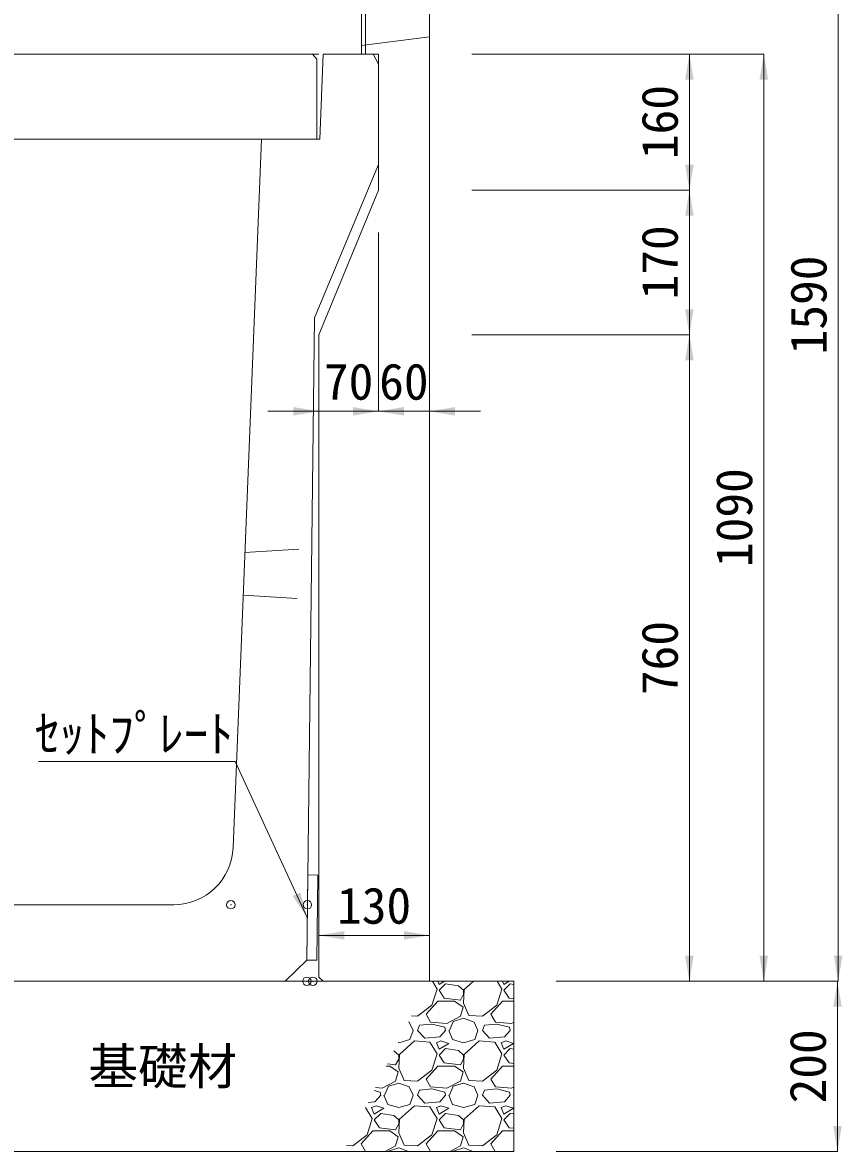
# Model space of a CAD drawing. Units: millimetres at full size. Extents: x 172874 to 217143, y 854931 to 903297.
# Drawn here: x 179726 to 180691, y 859681 to 861008 of the extents above; entities that cross this region are included whole.
import ezdxf
from ezdxf.enums import TextEntityAlignment as Align

# ---------------------------------------------------------------- set-up
doc = ezdxf.new("R2010")
doc.units = ezdxf.units.MM
doc.header["$LTSCALE"] = 20
doc.header["$PDMODE"] = 32
doc.header["$PDSIZE"] = 10
doc.linetypes.add('DASHED', pattern=[7.5, 6, -1.5])
doc.linetypes.add('USER2', pattern=[4.7625, 3.175, -1.5875])
for name, color, linetype, lineweight in [('セットプレート', 3, 'Continuous', 13), ('パネックスKDS', 2, 'Continuous', 13), ('基礎材', 7, 'Continuous', 15), ('寸法線', 7, 'Continuous', 13), ('引出線', 4, 'Continuous', 13), ('本体', 2, 'Continuous', 13), ('補助線', 8, 'Continuous', 13), ('ﾊｯﾁﾝｸﾞ', 7, 'Continuous', 5)]:
    doc.layers.add(name, color=color, linetype=linetype, lineweight=lineweight)
doc.styles.add('ＭＳ ゴシック', font='')
doc.styles.get('ＭＳ ゴシック').set_extended_font_data('MS Gothic')

# ---------------------------------------------------------------- blocks, each defined once
blk = doc.blocks.new('filled_arrow')
at = {"color": 0, "linetype": 'Continuous', "lineweight": -2}
blk.add_solid([(7.5, 1.25), (0, 0), (7.5, -1.25)], dxfattribs=at)

msp = doc.modelspace()

# ---------------------------------------------------------------- linework, layer by layer
at = {"layer": 'セットプレート'}
msp.add_lwpolyline([(180060.4, 859906.42), (180072.4, 859906.27), (180073.63, 860006.26), (180061.63, 860006.41)], close=True, dxfattribs=at)
at = {"layer": 'パネックスKDS'}
for p, q in [((180124.7, 860971.42), (180124.7, 861466.42)), ((180204.7, 859881.42), (180204.7, 861471.42)), ((180124.7, 860971.42), (180144.7, 860971.42)), ((180144.7, 860811.42), (180144.7, 860971.42)), ((180144.7, 860811.42), (180074.7, 860641.42)), ((180074.7, 859886.42), (180074.7, 860641.42)), ((180074.7, 859886.42), (180079.7, 859881.42)), ((180079.7, 859881.42), (180204.7, 859881.42))]:
    msp.add_line(p, q, dxfattribs=at)
at = {"layer": 'パネックスKDS', "lineweight": 5}
msp.add_line((180129.7, 860971.42), (180129.7, 861471.42), dxfattribs=at)
at = {"layer": 'パネックスKDS', "linetype": 'DASHED', "lineweight": 9}
msp.add_line((180124.7, 860981.42), (180204.7, 860991.42), dxfattribs=at)
at = {"layer": '基礎材'}
for p, q in [((179478.51, 859881.42), (180303.9, 859881.42)), ((180303.9, 859881.42), (180303.9, 859681.42)), ((179478.51, 859681.42), (180303.9, 859681.42))]:
    msp.add_line(p, q, dxfattribs=at)
at = {"layer": '寸法線'}
for p, q in [((180685.54, 859881.42), (180685.54, 861471.42)), ((180074.7, 860971.42), (179579.7, 860971.42)), ((180254.7, 860971.42), (180598.04, 860971.42)), ((180254.7, 860971.42), (180510.54, 860971.42)), ((180510.54, 860971.42), (180510.54, 860811.42)), ((180598.04, 860971.42), (180598.04, 859881.42)), ((180254.7, 860811.42), (180510.54, 860811.42)), ((180254.7, 860811.42), (180510.54, 860811.42)), ((180510.54, 860811.42), (180510.54, 860641.42)), ((180144.7, 860761.42), (180144.7, 860551.42)), ((180254.7, 860641.42), (180510.54, 860641.42)), ((180254.7, 860641.42), (180510.54, 860641.42)), ((180510.54, 860641.42), (180510.54, 859881.42)), ((180074.7, 860589.68), (180074.7, 860551.42)), ((180144.7, 860591.42), (180144.7, 860551.42)), ((180204.7, 860591.42), (180204.7, 860551.42)), ((180204.7, 860551.42), (180014.7, 860551.42)), ((180084.7, 860551.42), (180264.7, 860551.42)), ((180074.7, 859935.42), (180204.7, 859935.42)), ((180074.7, 859911.42), (180074.7, 859935.42)), ((180204.7, 859906.42), (180204.7, 859935.42)), ((180353.9, 859881.42), (180685.54, 859881.42)), ((180353.9, 859881.42), (180598.04, 859881.42)), ((180353.9, 859881.42), (180510.54, 859881.42)), ((180353.9, 859881.42), (180684.74, 859881.42)), ((180684.74, 859881.42), (180684.74, 859681.42)), ((180353.9, 859681.42), (180684.74, 859681.42))]:
    msp.add_line(p, q, dxfattribs=at)
at = {"layer": '引出線'}
msp.add_lwpolyline([(180061.02, 859956.41), (179976.18, 860139.88), (179744.82, 860139.88)], dxfattribs=at)
at = {"layer": '本体'}
for p, q in [((180079.7, 860971.42), (180075.7, 860871.42)), ((180079.7, 860971.42), (180138.7, 860971.42)), ((180138.7, 860971.42), (180144.7, 860959.42)), ((180144.7, 860959.42), (180144.7, 860841.42)), ((180007.2, 860871.42), (179973.89, 860038.62)), ((180007.2, 860871.42), (180075.7, 860871.42)), ((180144.7, 860841.42), (180069.7, 860661.42)), ((180069.7, 860661.42), (180060.4, 859906.42)), ((179710.46, 859971.42), (179903.95, 859971.42)), ((180035.09, 859881.42), (180060.4, 859906.42)), ((179579.31, 859881.42), (180035.09, 859881.42))]:
    msp.add_line(p, q, dxfattribs=at)
at = {"layer": '本体', "linetype": 'USER2'}
for p, q in [((179987.76, 860385.42), (180066.36, 860390.42)), ((179985.76, 860335.42), (180065.62, 860330.42))]:
    msp.add_line(p, q, dxfattribs=at)
at = {"layer": '本体', "lineweight": 20}
msp.add_lwpolyline([(179542.2, 860965.42), (179547.2, 860971.42), (180067.2, 860971.42), (180072.2, 860965.42), (180072.2, 860871.42), (179542.2, 860871.42)], close=True, dxfattribs=at)
at = {"layer": '本体'}
msp.add_arc((179903.95, 860041.42), 70, 270, 357.70939, dxfattribs=at)
at = {"layer": '補助線'}
for p in [(179971.2, 859971.42), (180061.2, 859971.42), (180060.7, 859881.42), (180067.7, 859881.42), (180067.7, 859881.42)]:
    msp.add_point(p, dxfattribs=at)
at = {"layer": 'ﾊｯﾁﾝｸﾞ'}
for p, q in [((180207.69, 859853.29), (180213.78, 859872.34)), ((180213.78, 859872.34), (180208.23, 859881.42)), ((180214.57, 859881.42), (180216.07, 859877.67)), ((180216.07, 859877.67), (180222.31, 859881.42)), ((180223.69, 859878.44), (180216.07, 859870.82)), ((180216.07, 859870.82), (180222.16, 859861.67)), ((180238.93, 859876.15), (180223.69, 859878.44)), ((180245.02, 859870.82), (180238.93, 859876.15)), ((180245.79, 859871.58), (180245.02, 859855.58)), ((180245.02, 859866.24), (180245.02, 859870.82)), ((180256.57, 859881.42), (180245.79, 859871.58)), ((180283.89, 859853.29), (180289.98, 859872.34)), ((180289.98, 859872.34), (180284.43, 859881.42)), ((180290.77, 859881.42), (180292.27, 859877.67)), ((180292.27, 859877.67), (180298.51, 859881.42)), ((180299.89, 859878.44), (180292.27, 859870.82)), ((180292.27, 859870.82), (180298.36, 859861.67)), ((180303.9, 859877.83), (180299.89, 859878.44)), ((180200.83, 859842.62), (180214.54, 859857.86)), ((180214.54, 859857.86), (180234.36, 859857.86)), ((180222.16, 859861.67), (180241.21, 859859.39)), ((180234.36, 859857.86), (180244.26, 859851)), ((180241.21, 859859.39), (180245.02, 859866.24)), ((180277.03, 859842.62), (180290.74, 859857.86)), ((180290.74, 859857.86), (180303.91, 859857.86)), ((180298.36, 859861.67), (180303.91, 859861.01)), ((180190.92, 859840.34), (180207.69, 859853.29)), ((180244.26, 859851), (180241.21, 859840.34)), ((180245.02, 859855.58), (180251.12, 859841.1)), ((180267.12, 859840.34), (180283.89, 859853.29)), ((180180.1, 859833.82), (180181.02, 859833.48)), ((180181.02, 859833.48), (180185.59, 859823.57)), ((180183.53, 859840.69), (180190.92, 859840.34)), ((180207.69, 859831.19), (180193.21, 859829.67)), ((180206.16, 859833.48), (180200.83, 859842.62)), ((180225.21, 859831.95), (180206.16, 859833.48)), ((180222.93, 859827.38), (180207.69, 859831.19)), ((180241.21, 859840.34), (180225.21, 859831.95)), ((180228.26, 859823.57), (180232.83, 859834.24)), ((180232.83, 859834.24), (180245.02, 859838.05)), ((180245.02, 859838.05), (180257.22, 859833.48)), ((180251.12, 859841.1), (180267.12, 859840.34)), ((180257.22, 859833.48), (180261.79, 859823.57)), ((180283.89, 859831.19), (180269.41, 859829.67)), ((180282.36, 859833.48), (180277.03, 859842.62)), ((180301.41, 859831.95), (180282.36, 859833.48)), ((180299.13, 859827.38), (180283.89, 859831.19)), ((180303.91, 859833.26), (180301.41, 859831.95)), ((180181.78, 859812.9), (180185.59, 859823.57)), ((180190.92, 859823.57), (180193.21, 859829.67)), ((180199.3, 859814.43), (180190.92, 859823.57)), ((180223.69, 859823.57), (180216.83, 859815.95)), ((180223.69, 859823.57), (180222.93, 859827.38)), ((180227.5, 859823.57), (180232.07, 859812.9)), ((180257.98, 859812.9), (180261.79, 859823.57)), ((180267.12, 859823.57), (180269.41, 859829.67)), ((180275.5, 859814.43), (180267.12, 859823.57)), ((180299.89, 859823.57), (180293.03, 859815.95)), ((180299.89, 859823.57), (180299.13, 859827.38)), ((180303.7, 859823.57), (180303.91, 859823.07)), ((180167.88, 859809.37), (180168.82, 859809.09)), ((180168.82, 859809.09), (180181.78, 859812.9)), ((180187.11, 859811.38), (180169.59, 859795.38)), ((180205.4, 859809.86), (180187.11, 859811.38)), ((180216.83, 859815.95), (180199.3, 859814.43)), ((180213.78, 859796.14), (180205.4, 859809.86)), ((180218.35, 859811.38), (180213.02, 859809.09)), ((180213.02, 859809.09), (180216.07, 859801.47)), ((180216.07, 859801.47), (180227.5, 859808.33)), ((180227.5, 859808.33), (180218.35, 859811.38)), ((180232.07, 859812.9), (180245.02, 859809.09)), ((180245.02, 859809.09), (180257.98, 859812.9)), ((180263.31, 859811.38), (180245.79, 859795.38)), ((180281.6, 859809.86), (180263.31, 859811.38)), ((180293.03, 859815.95), (180275.5, 859814.43)), ((180289.98, 859796.14), (180281.6, 859809.86)), ((180294.55, 859811.38), (180289.22, 859809.09)), ((180289.22, 859809.09), (180292.27, 859801.47)), ((180292.27, 859801.47), (180303.7, 859808.33)), ((180303.7, 859808.33), (180294.55, 859811.38)), ((180168.82, 859794.62), (180163.03, 859799.68)), ((180169.59, 859795.38), (180168.82, 859779.38)), ((180168.82, 859790.04), (180168.82, 859794.62)), ((180207.69, 859777.09), (180213.78, 859796.14)), ((180223.69, 859802.24), (180216.07, 859794.62)), ((180216.07, 859794.62), (180222.16, 859785.47)), ((180238.93, 859799.95), (180223.69, 859802.24)), ((180245.02, 859794.62), (180238.93, 859799.95)), ((180245.79, 859795.38), (180245.02, 859779.38)), ((180245.02, 859790.04), (180245.02, 859794.62)), ((180283.89, 859777.09), (180289.98, 859796.14)), ((180299.89, 859802.24), (180292.27, 859794.62)), ((180292.27, 859794.62), (180298.36, 859785.47)), ((180303.92, 859801.63), (180299.89, 859802.24)), ((180154.02, 859781.66), (180158.16, 859781.66)), ((180155.36, 859784.34), (180165.01, 859783.19)), ((180158.16, 859781.66), (180168.06, 859774.8)), ((180165.01, 859783.19), (180168.82, 859790.04)), ((180168.82, 859779.38), (180174.92, 859764.9)), ((180200.83, 859766.42), (180214.54, 859781.66)), ((180214.54, 859781.66), (180234.36, 859781.66)), ((180222.16, 859785.47), (180241.21, 859783.19)), ((180234.36, 859781.66), (180244.26, 859774.8)), ((180241.21, 859783.19), (180245.02, 859790.04)), ((180245.02, 859779.38), (180251.12, 859764.9)), ((180277.03, 859766.42), (180290.74, 859781.66)), ((180290.74, 859781.66), (180303.92, 859781.66)), ((180298.36, 859785.47), (180303.92, 859784.81)), ((180165.01, 859764.14), (180149.01, 859755.75)), ((180168.06, 859774.8), (180165.01, 859764.14)), ((180174.92, 859764.9), (180190.92, 859764.14)), ((180190.92, 859764.14), (180207.69, 859777.09)), ((180206.16, 859757.28), (180200.83, 859766.42)), ((180241.21, 859764.14), (180225.21, 859755.75)), ((180244.26, 859774.8), (180241.21, 859764.14)), ((180251.12, 859764.9), (180267.12, 859764.14)), ((180267.12, 859764.14), (180283.89, 859777.09)), ((180282.36, 859757.28), (180277.03, 859766.42)), ((180146.73, 859751.18), (180139.66, 859752.95)), ((180149.01, 859755.75), (180141.37, 859756.37)), ((180147.49, 859747.37), (180146.73, 859751.18)), ((180152.06, 859747.37), (180156.63, 859758.04)), ((180156.63, 859758.04), (180168.82, 859761.85)), ((180168.82, 859761.85), (180181.02, 859757.28)), ((180181.02, 859757.28), (180185.59, 859747.37)), ((180190.92, 859747.37), (180193.21, 859753.47)), ((180207.69, 859754.99), (180193.21, 859753.47)), ((180225.21, 859755.75), (180206.16, 859757.28)), ((180222.93, 859751.18), (180207.69, 859754.99)), ((180223.69, 859747.37), (180222.93, 859751.18)), ((180228.26, 859747.37), (180232.83, 859758.04)), ((180232.83, 859758.04), (180245.02, 859761.85)), ((180245.02, 859761.85), (180257.22, 859757.28)), ((180257.22, 859757.28), (180261.79, 859747.37)), ((180267.12, 859747.37), (180269.41, 859753.47)), ((180283.89, 859754.99), (180269.41, 859753.47)), ((180301.41, 859755.75), (180282.36, 859757.28)), ((180299.13, 859751.18), (180283.89, 859754.99)), ((180299.89, 859747.37), (180299.13, 859751.18)), ((180303.93, 859757.07), (180301.41, 859755.75)), ((180140.63, 859739.75), (180132.72, 859739.06)), ((180147.49, 859747.37), (180140.63, 859739.75)), ((180151.3, 859747.37), (180155.87, 859736.7)), ((180181.78, 859736.7), (180185.59, 859747.37)), ((180199.3, 859738.23), (180190.92, 859747.37)), ((180216.83, 859739.75), (180199.3, 859738.23)), ((180223.69, 859747.37), (180216.83, 859739.75)), ((180227.5, 859747.37), (180232.07, 859736.7)), ((180257.98, 859736.7), (180261.79, 859747.37)), ((180275.5, 859738.23), (180267.12, 859747.37)), ((180293.03, 859739.75), (180275.5, 859738.23)), ((180299.89, 859747.37), (180293.03, 859739.75)), ((180303.7, 859747.37), (180303.93, 859746.83)), ((180137.58, 859719.94), (180129.65, 859732.92)), ((180142.15, 859735.18), (180136.82, 859732.89)), ((180136.82, 859732.89), (180139.87, 859725.27)), ((180139.87, 859725.27), (180151.3, 859732.13)), ((180147.49, 859726.04), (180139.87, 859718.42)), ((180151.3, 859732.13), (180142.15, 859735.18)), ((180162.73, 859723.75), (180147.49, 859726.04)), ((180155.87, 859736.7), (180168.82, 859732.89)), ((180168.82, 859732.89), (180181.78, 859736.7)), ((180187.11, 859735.18), (180169.59, 859719.18)), ((180205.4, 859733.66), (180187.11, 859735.18)), ((180213.78, 859719.94), (180205.4, 859733.66)), ((180218.35, 859735.18), (180213.02, 859732.89)), ((180213.02, 859732.89), (180216.07, 859725.27)), ((180216.07, 859725.27), (180227.5, 859732.13)), ((180223.69, 859726.04), (180216.07, 859718.42)), ((180227.5, 859732.13), (180218.35, 859735.18)), ((180238.93, 859723.75), (180223.69, 859726.04)), ((180232.07, 859736.7), (180245.02, 859732.89)), ((180245.02, 859732.89), (180257.98, 859736.7)), ((180263.31, 859735.18), (180245.79, 859719.18)), ((180281.6, 859733.66), (180263.31, 859735.18)), ((180289.98, 859719.94), (180281.6, 859733.66)), ((180294.55, 859735.18), (180289.22, 859732.89)), ((180289.22, 859732.89), (180292.27, 859725.27)), ((180292.27, 859725.27), (180303.7, 859732.13)), ((180299.89, 859726.04), (180292.27, 859718.42)), ((180303.7, 859732.13), (180294.55, 859735.18)), ((180303.94, 859725.43), (180299.89, 859726.04)), ((180131.49, 859700.89), (180137.58, 859719.94)), ((180139.87, 859718.42), (180145.96, 859709.27)), ((180168.82, 859718.42), (180162.73, 859723.75)), ((180165.01, 859706.99), (180168.82, 859713.84)), ((180169.59, 859719.18), (180168.82, 859703.18)), ((180168.82, 859713.84), (180168.82, 859718.42)), ((180207.69, 859700.89), (180213.78, 859719.94)), ((180216.07, 859718.42), (180222.16, 859709.27)), ((180245.02, 859718.42), (180238.93, 859723.75)), ((180241.21, 859706.99), (180245.02, 859713.84)), ((180245.79, 859719.18), (180245.02, 859703.18)), ((180245.02, 859713.84), (180245.02, 859718.42)), ((180283.89, 859700.89), (180289.98, 859719.94)), ((180292.27, 859718.42), (180298.36, 859709.27)), ((180114.72, 859687.94), (180131.49, 859700.89)), ((180124.63, 859690.22), (180138.34, 859705.46)), ((180138.34, 859705.46), (180158.16, 859705.46)), ((180145.96, 859709.27), (180165.01, 859706.99)), ((180158.16, 859705.46), (180168.06, 859698.6)), ((180168.06, 859698.6), (180165.01, 859687.94)), ((180168.82, 859703.18), (180174.92, 859688.7)), ((180190.92, 859687.94), (180207.69, 859700.89)), ((180200.83, 859690.22), (180214.54, 859705.46)), ((180214.54, 859705.46), (180234.36, 859705.46)), ((180222.16, 859709.27), (180241.21, 859706.99)), ((180234.36, 859705.46), (180244.26, 859698.6)), ((180244.26, 859698.6), (180241.21, 859687.94)), ((180245.02, 859703.18), (180251.12, 859688.7)), ((180267.12, 859687.94), (180283.89, 859700.89)), ((180277.03, 859690.22), (180290.74, 859705.46)), ((180290.74, 859705.46), (180303.94, 859705.46)), ((180298.36, 859709.27), (180303.94, 859708.6)), ((180107.33, 859688.29), (180114.72, 859687.94)), ((180129.76, 859681.42), (180124.63, 859690.22)), ((180165.01, 859687.94), (180152.58, 859681.42)), ((180156.63, 859681.84), (180168.82, 859685.65)), ((180168.82, 859685.65), (180180.1, 859681.42)), ((180174.92, 859688.7), (180190.92, 859687.94)), ((180205.96, 859681.42), (180200.83, 859690.22)), ((180241.21, 859687.94), (180228.78, 859681.42)), ((180232.83, 859681.84), (180245.02, 859685.65)), ((180245.02, 859685.65), (180256.3, 859681.42)), ((180251.12, 859688.7), (180267.12, 859687.94)), ((180282.16, 859681.42), (180277.03, 859690.22)), ((180103.9, 859681.42), (180103.9, 859681.42)), ((180156.45, 859681.42), (180156.63, 859681.84)), ((180232.65, 859681.42), (180232.83, 859681.84))]:
    msp.add_line(p, q, dxfattribs=at)

# ---------------------------------------------------------------- block references
at = {"layer": '寸法線', "xscale": 4, "yscale": 4}
for p, rotation in [((180510.54, 860971.42), 270), ((180598.04, 860971.42), 270), ((180510.54, 860811.42), 90), ((180510.54, 860811.42), 270), ((180510.54, 860641.42), 90), ((180510.54, 860641.42), 270), ((180074.7, 860551.42), 180), ((180144.7, 860551.42), 180), ((180204.7, 859935.42), 180), ((180510.54, 859881.42), 90), ((180598.04, 859881.42), 90), ((180685.54, 859881.42), 90), ((180684.74, 859881.42), 270), ((180684.74, 859681.42), 90)]:
    msp.add_blockref('filled_arrow', p, dxfattribs=dict(at, rotation=rotation))
for p in [(180144.7, 860551.42), (180204.7, 860551.42), (180074.7, 859935.42)]:
    msp.add_blockref('filled_arrow', p, dxfattribs=at)
at = {"layer": '引出線', "xscale": 4, "yscale": 4, "rotation": 114.8}
msp.add_blockref('filled_arrow', (180061.02, 859956.41), dxfattribs=at)

# ---------------------------------------------------------------- texts
at = {"layer": '寸法線', "style": 'ＭＳ ゴシック'}
for s, p in [('160', (180475.54, 860891.42)), ('170', (180475.54, 860726.42)), ('1590', (180650.54, 860676.42)), ('1090', (180563.04, 860426.42)), ('760', (180475.54, 860261.42)), ('200', (180649.74, 859781.42))]:
    msp.add_text(s, height=42.72, rotation=90, dxfattribs=at).set_placement(p, align=Align.MIDDLE_CENTER)
for s, p in [('70', (180109.7, 860586.42)), ('60', (180174.7, 860586.42)), ('130', (180139.7, 859970.42)), ('基礎材', (179891.2, 859781.42))]:
    msp.add_text(s, height=42.72, dxfattribs=at).set_placement(p, align=Align.MIDDLE_CENTER)
at = {"layer": '引出線', "style": 'ＭＳ ゴシック'}
msp.add_text('ｾｯﾄﾌﾟﾚｰﾄ', height=42.72, dxfattribs=at).set_placement((179973.93, 860193.88), align=Align.TOP_RIGHT)

doc.saveas('drawing.dxf')
